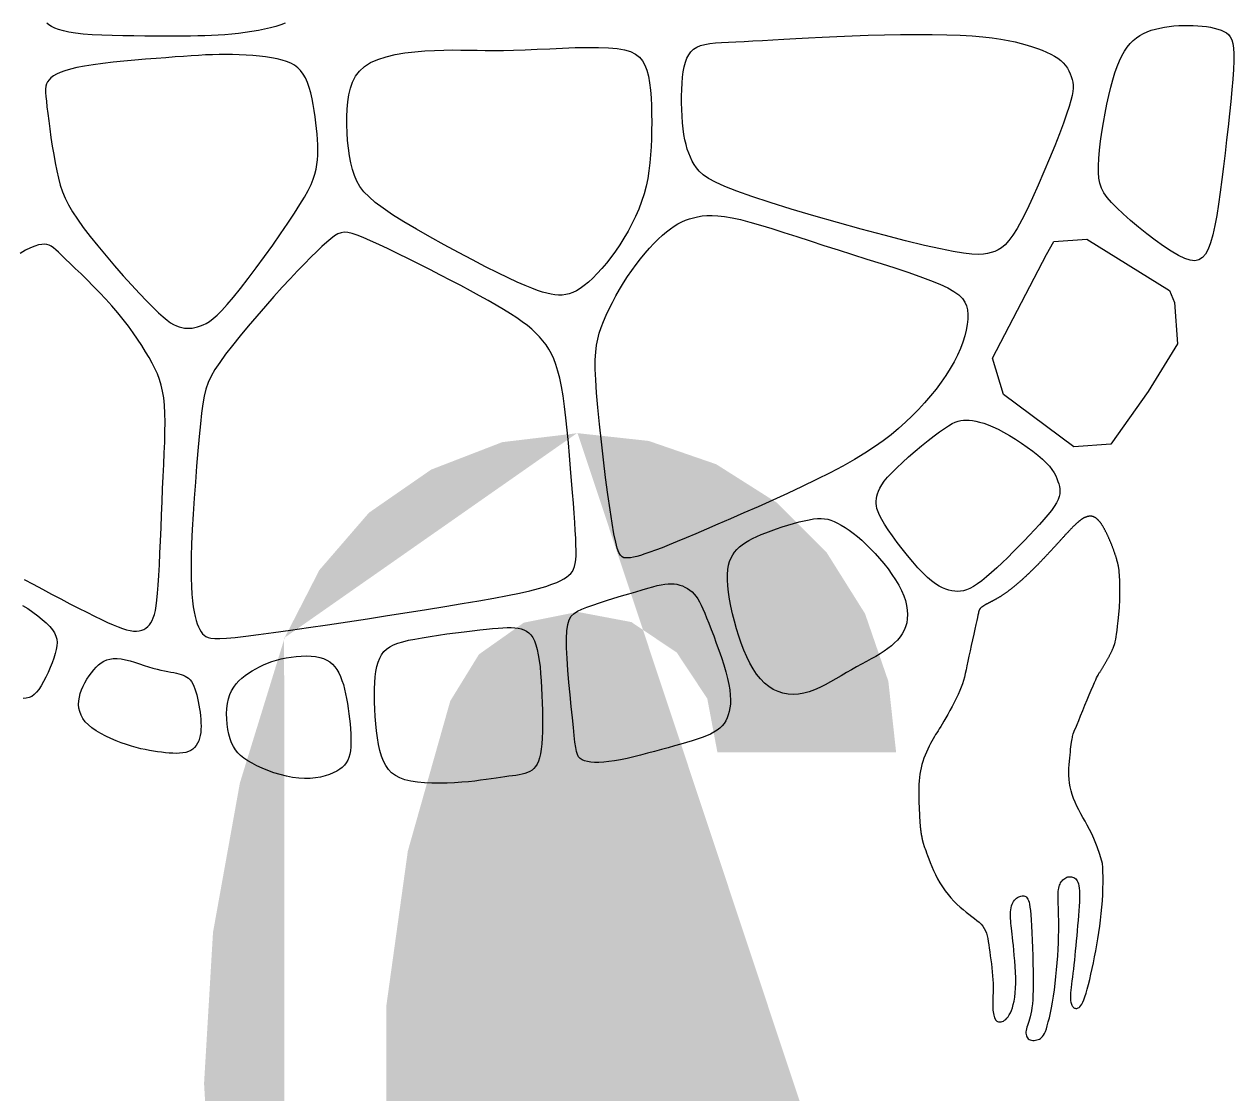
# Model space of a CAD drawing. Extents: x 141 to 1038, y -1303 to 264.
# Drawn here: x 216.9 to 269, y 115.8 to 161.9 of the extents above; entities that cross this region are included whole.
import ezdxf

# ---------------------------------------------------------------- set-up
doc = ezdxf.new("R2010")
doc.units = 0
doc.layers.add('GREEN', color=84, linetype='CONTINUOUS')
doc.layers.add('L25', color=1, linetype='CONTINUOUS')

msp = doc.modelspace()

# ---------------------------------------------------------------- hatches: boundary and pattern name
at = {"layer": 'GREEN'}
h = msp.add_hatch(color=256, dxfattribs=at)
h.paths.add_polyline_path([(254.467, 101.947), (254.441, 101.947)], flags=16)
edge = h.paths.add_edge_path()
edge.add_line((246.76, 103.055), (254.467, 103.055))
edge.add_line((254.467, 103.055), (254.467, 101.947))
edge.add_line((254.132, 98.879), (254.467, 101.947))
edge.add_line((254.132, 98.879), (253.127, 95.967))
edge.add_line((253.127, 95.967), (251.477, 93.363))
edge.add_line((251.477, 93.363), (249.312, 91.172))
edge.add_line((249.312, 91.172), (246.708, 89.523))
edge.add_line((246.708, 89.523), (243.796, 88.517))
edge.add_line((243.796, 88.517), (240.729, 88.182))
edge.add_line((240.729, 88.182), (237.481, 88.595))
edge.add_line((237.481, 88.595), (234.413, 89.755))
edge.add_line((234.413, 89.755), (231.733, 91.61))
edge.add_line((231.733, 91.61), (229.593, 94.085))
edge.add_line((229.593, 94.085), (228.098, 96.998))
edge.add_line((228.098, 96.998), (226.165, 103.261))
edge.add_line((226.165, 103.261), (225.005, 109.705))
edge.add_line((225.005, 109.705), (224.619, 116.252))
edge.add_line((224.619, 116.252), (225.005, 122.773))
edge.add_line((225.005, 122.773), (226.165, 129.217))
edge.add_line((226.165, 129.217), (228.098, 135.481))
edge.add_line((228.098, 135.481), (229.593, 138.393))
edge.add_line((229.593, 138.393), (231.733, 140.868))
edge.add_line((231.733, 140.868), (234.413, 142.724))
edge.add_line((234.413, 142.724), (237.481, 143.909))
edge.add_line((237.481, 143.909), (240.729, 144.296))
edge.add_line((240.729, 144.296), (243.796, 143.961))
edge.add_line((243.796, 143.961), (246.708, 142.956))
edge.add_line((246.708, 142.956), (249.312, 141.306))
edge.add_line((249.312, 141.306), (251.477, 139.141))
edge.add_line((251.477, 139.141), (253.127, 136.512))
edge.add_line((253.127, 136.512), (254.132, 133.599))
edge.add_line((254.132, 133.599), (254.467, 130.532))
edge.add_line((254.467, 130.532), (246.76, 130.532))
edge.add_line((246.76, 130.532), (246.322, 132.852))
edge.add_line((246.322, 132.852), (245.007, 134.836))
edge.add_line((245.007, 134.836), (243.048, 136.151))
edge.add_line((243.048, 136.151), (240.729, 136.589))
edge.add_line((240.729, 136.589), (238.409, 136.125))
edge.add_line((238.409, 136.125), (236.476, 134.759))
edge.add_line((236.476, 134.759), (235.238, 132.749))
edge.add_line((235.238, 132.749), (233.408, 126.279))
edge.add_line((233.408, 126.279), (232.48, 119.603))
edge.add_line((232.48, 119.603), (232.48, 112.875))
edge.add_line((232.48, 112.875), (233.408, 106.225))
edge.add_line((233.408, 106.225), (235.238, 99.756))
edge.add_line((235.238, 99.756), (236.476, 97.719))
edge.add_line((236.476, 97.719), (238.409, 96.379))
edge.add_line((238.409, 96.379), (240.729, 95.889))
edge.add_line((240.729, 95.889), (243.048, 96.353))
edge.add_line((243.048, 96.353), (245.007, 97.668))
edge.add_line((245.007, 97.668), (246.322, 99.627))
edge.add_line((246.322, 99.627), (246.76, 101.947))
edge.add_line((246.76, 101.947), (246.76, 103.055))
edge = h.paths.add_edge_path(flags=16)
edge.add_line((254.467, 103.055), (254.441, 103.055))
edge.add_line((240.729, 144.296), (240.703, 144.296))
edge.add_line((228.098, 135.481), (228.073, 135.481))
edge.add_line((228.098, 96.998), (228.073, 96.998))
edge.add_line((240.729, 88.182), (240.703, 88.182))

# ---------------------------------------------------------------- linework, layer by layer
at = {"layer": 'L25', "linetype": 'Continuous'}
for points in [[(228.117, 161.98), (227.926, 161.902), (227.715, 161.832), (227.482, 161.768), (227.23, 161.71), (226.963, 161.657), (226.684, 161.61), (226.397, 161.568), (226.105, 161.532), (225.812, 161.501), (225.52, 161.476), (225.233, 161.457), (224.946, 161.442), (224.655, 161.432), (224.353, 161.424), (224.036, 161.42), (223.698, 161.418), (223.335, 161.417), (222.94, 161.417), (222.513, 161.417), (222.059, 161.418), (221.592, 161.422), (221.12, 161.428), (220.656, 161.439), (220.209, 161.455), (219.79, 161.477), (219.411, 161.506), (219.08, 161.543), (218.794, 161.588), (218.552, 161.64), (218.347, 161.699), (218.178, 161.762), (218.039, 161.831), (217.928, 161.904), (217.839, 161.98)], [(216.856, 137.987), (217.246, 137.78), (217.645, 137.568), (218.046, 137.356), (218.445, 137.147), (218.835, 136.944), (219.21, 136.751), (219.564, 136.571), (219.892, 136.408), (220.19, 136.263), (220.457, 136.138), (220.698, 136.032), (220.913, 135.944), (221.107, 135.873), (221.28, 135.821), (221.437, 135.784), (221.578, 135.765), (221.707, 135.76), (221.824, 135.771), (221.93, 135.797), (222.026, 135.836), (222.113, 135.889), (222.191, 135.954), (222.261, 136.031), (222.324, 136.119), (222.381, 136.219), (222.431, 136.336), (222.477, 136.477), (222.518, 136.647), (222.554, 136.853), (222.587, 137.101), (222.617, 137.398), (222.645, 137.749), (222.67, 138.159), (222.694, 138.62), (222.717, 139.122), (222.739, 139.655), (222.762, 140.209), (222.784, 140.774), (222.807, 141.339), (222.831, 141.896), (222.856, 142.434), (222.881, 142.95), (222.903, 143.444), (222.921, 143.913), (222.933, 144.354), (222.936, 144.767), (222.929, 145.149), (222.911, 145.499), (222.878, 145.815), (222.831, 146.102), (222.77, 146.367), (222.694, 146.615), (222.604, 146.852), (222.5, 147.085), (222.38, 147.318), (222.246, 147.558), (222.097, 147.81), (221.933, 148.072), (221.755, 148.344), (221.562, 148.624), (221.355, 148.909), (221.133, 149.199), (220.897, 149.491), (220.647, 149.783), (220.385, 150.075), (220.114, 150.361), (219.841, 150.64), (219.572, 150.908), (219.312, 151.161), (219.067, 151.397), (218.844, 151.61), (218.648, 151.799), (218.482, 151.961), (218.344, 152.097), (218.226, 152.207), (218.123, 152.294), (218.028, 152.36), (217.936, 152.405), (217.841, 152.432), (217.736, 152.443), (217.616, 152.437), (217.477, 152.412), (217.318, 152.364), (217.134, 152.289), (216.924, 152.182), (216.683, 152.04)], [(264.091, 138.344), (264.089, 138.363), (264.086, 138.386), (264.083, 138.408), (264.079, 138.43), (264.076, 138.451), (264.073, 138.471), (264.069, 138.491), (264.065, 138.512), (264.061, 138.532), (264.057, 138.552), (264.053, 138.573), (264.048, 138.593), (264.043, 138.614), (264.039, 138.636), (264.034, 138.657), (264.028, 138.678), (264.023, 138.7), (264.017, 138.722), (264.011, 138.744), (264.005, 138.767), (263.999, 138.789), (263.993, 138.812), (263.986, 138.835), (263.98, 138.858), (263.973, 138.882), (263.966, 138.905), (263.959, 138.929), (263.951, 138.953), (263.944, 138.977), (263.936, 139.001), (263.928, 139.026), (263.92, 139.05), (263.912, 139.075), (263.904, 139.1), (263.895, 139.125), (263.887, 139.15), (263.878, 139.175), (263.869, 139.2), (263.86, 139.226), (263.851, 139.251), (263.842, 139.277), (263.832, 139.302), (263.823, 139.328), (263.813, 139.353), (263.803, 139.379), (263.794, 139.405), (263.784, 139.43), (263.774, 139.456), (263.764, 139.481), (263.753, 139.507), (263.743, 139.532), (263.733, 139.558), (263.722, 139.583), (263.712, 139.609), (263.701, 139.634), (263.691, 139.659), (263.68, 139.684), (263.669, 139.709), (263.659, 139.734), (263.648, 139.758), (263.637, 139.783), (263.626, 139.807), (263.615, 139.831), (263.604, 139.855), (263.593, 139.879), (263.582, 139.902), (263.571, 139.926), (263.56, 139.949), (263.549, 139.972), (263.538, 139.994), (263.526, 140.017), (263.515, 140.039), (263.504, 140.061), (263.493, 140.082), (263.482, 140.104), (263.471, 140.125), (263.46, 140.145), (263.449, 140.166), (263.438, 140.186), (263.427, 140.205), (263.416, 140.225), (263.405, 140.243), (263.394, 140.262), (263.383, 140.28), (263.372, 140.298), (263.361, 140.315), (263.351, 140.332), (263.34, 140.349), (263.329, 140.365), (263.319, 140.381), (263.308, 140.396), (263.298, 140.411), (263.288, 140.425), (263.277, 140.439), (263.267, 140.453), (263.257, 140.466), (263.247, 140.479), (263.237, 140.491), (263.227, 140.503), (263.217, 140.514), (263.207, 140.526), (263.197, 140.536), (263.187, 140.547), (263.177, 140.557), (263.168, 140.566), (263.158, 140.576), (263.149, 140.585), (263.139, 140.593), (263.129, 140.601), (263.12, 140.609), (263.111, 140.617), (263.101, 140.624), (263.092, 140.631), (263.083, 140.638), (263.074, 140.644), (263.064, 140.65), (263.055, 140.655), (263.046, 140.661), (263.037, 140.666), (263.028, 140.671), (263.019, 140.675), (263.01, 140.679), (263.001, 140.683), (262.992, 140.687), (262.984, 140.69), (262.975, 140.694), (262.966, 140.697), (262.957, 140.699), (262.949, 140.702), (262.94, 140.704), (262.931, 140.706), (262.923, 140.708), (262.914, 140.709), (262.905, 140.711), (262.897, 140.712), (262.888, 140.713), (262.88, 140.713), (262.871, 140.714), (262.863, 140.714), (262.855, 140.715), (262.846, 140.715), (262.838, 140.715), (262.829, 140.714), (262.821, 140.714), (262.813, 140.713), (262.804, 140.713), (262.796, 140.712), (262.788, 140.711), (262.779, 140.71), (262.771, 140.708), (262.763, 140.707), (262.755, 140.706), (262.746, 140.704), (262.738, 140.702), (262.73, 140.7), (262.722, 140.699), (262.713, 140.696), (262.705, 140.694), (262.697, 140.692), (262.688, 140.69), (262.68, 140.687), (262.672, 140.684), (262.663, 140.681), (262.655, 140.679), (262.646, 140.675), (262.638, 140.672), (262.629, 140.669), (262.62, 140.665), (262.612, 140.661), (262.603, 140.657), (262.594, 140.653), (262.585, 140.649), (262.576, 140.645), (262.567, 140.64), (262.558, 140.635), (262.549, 140.63), (262.54, 140.625), (262.53, 140.62), (262.521, 140.614), (262.511, 140.608), (262.502, 140.602), (262.492, 140.596), (262.482, 140.589), (262.472, 140.583), (262.462, 140.576), (262.451, 140.569), (262.441, 140.561), (262.43, 140.553), (262.42, 140.545), (262.409, 140.537), (262.398, 140.529), (262.387, 140.52), (262.375, 140.511), (262.364, 140.502), (262.352, 140.492), (262.34, 140.483), (262.328, 140.472), (262.316, 140.462), (262.304, 140.451), (262.291, 140.44), (262.278, 140.429), (262.265, 140.417), (262.252, 140.406), (262.239, 140.393), (262.225, 140.381), (262.211, 140.368), (262.197, 140.355), (262.183, 140.341), (262.169, 140.327), (262.154, 140.313), (262.139, 140.298), (262.124, 140.283), (262.109, 140.268), (262.093, 140.253), (262.077, 140.237), (262.061, 140.22), (262.045, 140.204), (262.028, 140.187), (262.011, 140.169), (261.994, 140.151), (261.976, 140.133), (261.959, 140.115), (261.941, 140.096), (261.923, 140.077), (261.904, 140.057), (261.886, 140.038), (261.867, 140.017), (261.848, 139.997), (261.829, 139.976), (261.809, 139.955), (261.79, 139.934), (261.77, 139.913), (261.75, 139.891), (261.729, 139.869), (261.709, 139.846), (261.688, 139.824), (261.667, 139.801), (261.646, 139.778), (261.625, 139.755), (261.603, 139.731), (261.582, 139.708), (261.56, 139.684), (261.538, 139.66), (261.516, 139.636), (261.494, 139.611), (261.471, 139.587), (261.449, 139.562), (261.426, 139.537), (261.403, 139.512), (261.38, 139.487), (261.357, 139.461), (261.334, 139.436), (261.31, 139.41), (261.287, 139.385), (261.263, 139.359), (261.24, 139.333), (261.216, 139.307), (261.192, 139.281), (261.168, 139.255), (261.144, 139.228), (261.12, 139.202), (261.095, 139.176), (261.071, 139.15), (261.046, 139.123), (261.022, 139.097), (260.997, 139.07), (260.972, 139.044), (260.948, 139.017), (260.923, 138.991), (260.898, 138.964), (260.873, 138.938), (260.848, 138.912), (260.823, 138.885), (260.798, 138.859), (260.773, 138.832), (260.748, 138.806), (260.723, 138.78), (260.698, 138.754), (260.672, 138.728), (260.647, 138.702), (260.622, 138.676), (260.597, 138.65), (260.572, 138.624), (260.546, 138.599), (260.521, 138.573), (260.496, 138.548), (260.471, 138.523), (260.445, 138.497), (260.42, 138.472), (260.395, 138.447), (260.37, 138.423), (260.345, 138.398), (260.319, 138.373), (260.294, 138.349), (260.269, 138.325), (260.244, 138.3), (260.219, 138.276), (260.194, 138.252), (260.169, 138.229), (260.144, 138.205), (260.119, 138.182), (260.094, 138.158), (260.069, 138.135), (260.045, 138.112), (260.02, 138.089), (259.995, 138.067), (259.97, 138.044), (259.946, 138.022), (259.921, 138), (259.897, 137.978), (259.872, 137.956), (259.848, 137.934), (259.824, 137.913), (259.799, 137.891), (259.775, 137.87), (259.751, 137.849), (259.727, 137.829), (259.703, 137.808), (259.679, 137.788), (259.656, 137.768), (259.632, 137.748), (259.608, 137.728), (259.585, 137.709), (259.561, 137.689), (259.538, 137.67), (259.515, 137.652), (259.492, 137.633), (259.469, 137.614), (259.446, 137.596), (259.423, 137.578), (259.4, 137.561), (259.378, 137.543), (259.355, 137.526), (259.333, 137.509), (259.311, 137.492), (259.288, 137.476), (259.266, 137.459), (259.245, 137.443), (259.223, 137.428), (259.201, 137.412), (259.18, 137.397), (259.158, 137.382), (259.137, 137.367), (259.116, 137.353), (259.095, 137.338), (259.074, 137.324), (259.053, 137.311), (259.033, 137.297), (259.013, 137.284), (258.992, 137.271), (258.972, 137.258), (258.952, 137.246), (258.933, 137.234), (258.913, 137.221), (258.894, 137.21), (258.874, 137.198), (258.855, 137.187), (258.836, 137.176), (258.817, 137.165), (258.799, 137.154), (258.78, 137.143), (258.762, 137.133), (258.744, 137.123), (258.726, 137.113), (258.708, 137.103), (258.691, 137.094), (258.673, 137.084), (258.656, 137.075), (258.639, 137.066), (258.622, 137.057), (258.606, 137.048), (258.589, 137.039), (258.573, 137.031), (258.557, 137.022), (258.541, 137.014), (258.526, 137.006), (258.51, 136.998), (258.495, 136.99), (258.48, 136.982), (258.465, 136.974), (258.451, 136.967), (258.436, 136.959), (258.422, 136.952), (258.408, 136.944), (258.394, 136.937), (258.381, 136.93), (258.367, 136.923), (258.354, 136.916), (258.341, 136.909), (258.329, 136.902), (258.316, 136.895), (258.304, 136.888), (258.292, 136.881), (258.281, 136.874), (258.269, 136.868), (258.258, 136.861), (258.247, 136.854), (258.236, 136.847), (258.226, 136.841), (258.215, 136.834), (258.205, 136.827), (258.196, 136.821), (258.186, 136.814), (258.177, 136.807), (258.168, 136.8), (258.159, 136.794), (258.151, 136.787), (258.142, 136.78), (258.134, 136.773), (258.127, 136.766), (258.119, 136.759), (258.112, 136.753), (258.105, 136.746), (258.099, 136.739), (258.092, 136.732), (258.086, 136.725), (258.081, 136.717), (258.075, 136.71), (258.07, 136.703), (258.065, 136.696), (258.061, 136.689), (258.057, 136.682), (258.053, 136.675), (258.049, 136.668), (258.046, 136.661), (258.043, 136.653), (258.039, 136.64), (258.034, 136.619), (258.026, 136.583), (258.013, 136.53), (257.996, 136.454), (257.973, 136.35), (257.943, 136.214), (257.905, 136.044), (257.861, 135.844), (257.812, 135.623), (257.76, 135.389), (257.707, 135.147), (257.655, 134.907), (257.605, 134.675), (257.56, 134.46), (257.52, 134.266), (257.483, 134.091), (257.448, 133.931), (257.412, 133.781), (257.373, 133.637), (257.329, 133.494), (257.277, 133.349), (257.216, 133.196), (257.144, 133.032), (257.062, 132.86), (256.974, 132.684), (256.882, 132.508), (256.789, 132.335), (256.697, 132.169), (256.609, 132.015), (256.527, 131.875), (256.454, 131.753), (256.389, 131.646), (256.329, 131.551), (256.274, 131.464), (256.222, 131.381), (256.171, 131.299), (256.119, 131.214), (256.066, 131.122), (256.009, 131.022), (255.95, 130.913), (255.891, 130.796), (255.831, 130.673), (255.773, 130.545), (255.717, 130.413), (255.665, 130.279), (255.619, 130.143), (255.578, 130.007), (255.544, 129.87), (255.516, 129.732), (255.492, 129.591), (255.474, 129.447), (255.46, 129.299), (255.45, 129.147), (255.445, 128.989), (255.442, 128.827), (255.443, 128.661), (255.445, 128.496), (255.45, 128.335), (255.456, 128.181), (255.462, 128.037), (255.469, 127.907), (255.475, 127.793), (255.481, 127.699), (255.485, 127.622), (255.489, 127.56), (255.492, 127.511), (255.495, 127.472), (255.497, 127.44), (255.499, 127.414), (255.502, 127.39), (255.504, 127.366), (255.506, 127.343), (255.509, 127.319), (255.511, 127.296), (255.514, 127.273), (255.516, 127.25), (255.519, 127.227), (255.522, 127.204), (255.525, 127.182), (255.528, 127.159), (255.531, 127.136), (255.534, 127.114), (255.537, 127.092), (255.54, 127.07), (255.544, 127.048), (255.547, 127.026), (255.55, 127.005), (255.554, 126.983), (255.558, 126.962), (255.561, 126.941), (255.565, 126.921), (255.569, 126.9), (255.573, 126.88), (255.577, 126.859), (255.581, 126.839), (255.585, 126.82), (255.589, 126.8), (255.593, 126.781), (255.597, 126.762), (255.601, 126.743), (255.606, 126.724), (255.61, 126.706), (255.615, 126.688), (255.619, 126.67), (255.624, 126.653), (255.628, 126.636), (255.633, 126.619), (255.638, 126.602), (255.642, 126.586), (255.647, 126.57), (255.652, 126.554), (255.658, 126.535), (255.666, 126.51), (255.678, 126.477), (255.694, 126.433), (255.715, 126.373), (255.743, 126.297), (255.778, 126.199), (255.821, 126.079), (255.873, 125.94), (255.933, 125.785), (256.002, 125.617), (256.079, 125.441), (256.164, 125.261), (256.258, 125.08), (256.359, 124.902), (256.469, 124.73), (256.585, 124.566), (256.707, 124.409), (256.832, 124.26), (256.961, 124.119), (257.092, 123.987), (257.223, 123.864), (257.354, 123.75), (257.482, 123.646), (257.607, 123.549), (257.728, 123.459), (257.842, 123.373), (257.948, 123.289), (258.045, 123.205), (258.132, 123.12), (258.206, 123.032), (258.268, 122.939), (258.318, 122.841), (258.359, 122.736), (258.392, 122.623), (258.419, 122.503), (258.442, 122.375), (258.463, 122.237), (258.484, 122.089), (258.506, 121.931), (258.53, 121.765), (258.553, 121.593), (258.576, 121.417), (258.597, 121.241), (258.615, 121.066), (258.63, 120.895), (258.641, 120.731), (258.648, 120.575), (258.65, 120.428), (258.649, 120.289), (258.647, 120.157), (258.643, 120.033), (258.639, 119.916), (258.635, 119.805), (258.634, 119.701), (258.635, 119.602), (258.639, 119.51), (258.645, 119.423), (258.654, 119.343), (258.665, 119.269), (258.679, 119.202), (258.695, 119.142), (258.714, 119.088), (258.736, 119.042), (258.759, 119.003), (258.785, 118.971), (258.814, 118.945), (258.846, 118.926), (258.88, 118.914), (258.917, 118.908), (258.958, 118.908), (259.001, 118.914), (259.046, 118.927), (259.094, 118.949), (259.143, 118.979), (259.193, 119.019), (259.244, 119.07), (259.294, 119.134), (259.344, 119.21), (259.393, 119.3), (259.439, 119.404), (259.482, 119.523), (259.522, 119.658), (259.556, 119.809), (259.585, 119.976), (259.606, 120.161), (259.62, 120.363), (259.626, 120.583), (259.623, 120.815), (259.615, 121.056), (259.602, 121.3), (259.585, 121.542), (259.565, 121.776), (259.544, 121.998), (259.524, 122.202), (259.504, 122.385), (259.486, 122.549), (259.47, 122.695), (259.454, 122.827), (259.441, 122.947), (259.429, 123.059), (259.419, 123.164), (259.411, 123.266), (259.405, 123.366), (259.402, 123.465), (259.401, 123.562), (259.404, 123.655), (259.412, 123.745), (259.424, 123.83), (259.442, 123.909), (259.465, 123.982), (259.495, 124.048), (259.53, 124.107), (259.57, 124.16), (259.614, 124.205), (259.66, 124.244), (259.708, 124.277), (259.756, 124.304), (259.804, 124.324), (259.851, 124.339), (259.897, 124.347), (259.94, 124.349), (259.982, 124.344), (260.021, 124.332), (260.058, 124.312), (260.093, 124.286), (260.124, 124.251), (260.152, 124.207), (260.177, 124.151), (260.2, 124.078), (260.221, 123.984), (260.24, 123.864), (260.258, 123.715), (260.275, 123.532), (260.291, 123.311), (260.307, 123.05), (260.322, 122.756), (260.336, 122.437), (260.349, 122.103), (260.36, 121.763), (260.368, 121.427), (260.375, 121.102), (260.378, 120.799), (260.378, 120.524), (260.374, 120.278), (260.368, 120.057), (260.357, 119.859), (260.344, 119.683), (260.327, 119.524), (260.306, 119.382), (260.281, 119.253), (260.254, 119.136), (260.224, 119.029), (260.193, 118.931), (260.162, 118.842), (260.133, 118.759), (260.108, 118.683), (260.087, 118.611), (260.072, 118.543), (260.064, 118.479), (260.064, 118.418), (260.071, 118.361), (260.084, 118.308), (260.105, 118.261), (260.132, 118.219), (260.166, 118.184), (260.207, 118.156), (260.253, 118.135), (260.305, 118.121), (260.361, 118.114), (260.419, 118.113), (260.478, 118.119), (260.536, 118.131), (260.593, 118.148), (260.647, 118.17), (260.696, 118.198), (260.743, 118.233), (260.786, 118.278), (260.827, 118.336), (260.867, 118.41), (260.907, 118.501), (260.947, 118.613), (260.988, 118.748), (261.031, 118.907), (261.075, 119.091), (261.12, 119.296), (261.165, 119.521), (261.209, 119.763), (261.251, 120.02), (261.291, 120.291), (261.328, 120.572), (261.361, 120.863), (261.39, 121.159), (261.415, 121.457), (261.436, 121.754), (261.454, 122.045), (261.467, 122.327), (261.476, 122.597), (261.482, 122.851), (261.483, 123.085), (261.481, 123.301), (261.477, 123.499), (261.472, 123.68), (261.466, 123.845), (261.46, 123.994), (261.455, 124.128), (261.452, 124.249), (261.452, 124.356), (261.454, 124.453), (261.46, 124.538), (261.468, 124.615), (261.48, 124.683), (261.495, 124.746), (261.514, 124.802), (261.536, 124.855), (261.562, 124.905), (261.592, 124.952), (261.624, 124.995), (261.66, 125.034), (261.699, 125.069), (261.741, 125.1), (261.785, 125.125), (261.831, 125.146), (261.88, 125.16), (261.93, 125.169), (261.98, 125.171), (262.031, 125.168), (262.08, 125.157), (262.127, 125.139), (262.171, 125.115), (262.212, 125.082), (262.249, 125.042), (262.281, 124.993), (262.309, 124.933), (262.332, 124.86), (262.35, 124.774), (262.364, 124.673), (262.372, 124.555), (262.376, 124.418), (262.375, 124.263), (262.369, 124.091), (262.36, 123.904), (262.347, 123.705), (262.332, 123.496), (262.315, 123.281), (262.296, 123.062), (262.276, 122.841), (262.256, 122.62), (262.236, 122.402), (262.216, 122.186), (262.196, 121.975), (262.175, 121.768), (262.154, 121.567), (262.133, 121.373), (262.112, 121.187), (262.091, 121.01), (262.07, 120.842), (262.051, 120.684), (262.032, 120.537), (262.016, 120.4), (262.003, 120.274), (261.992, 120.16), (261.986, 120.058), (261.983, 119.968), (261.985, 119.89), (261.99, 119.822), (261.999, 119.763), (262.011, 119.713), (262.026, 119.669), (262.043, 119.631), (262.063, 119.598), (262.085, 119.569), (262.109, 119.544), (262.135, 119.523), (262.162, 119.507), (262.192, 119.496), (262.222, 119.49), (262.255, 119.49), (262.288, 119.497), (262.323, 119.51), (262.359, 119.532), (262.397, 119.566), (262.437, 119.613), (262.478, 119.677), (262.52, 119.76), (262.565, 119.865), (262.612, 119.993), (262.661, 120.146), (262.711, 120.323), (262.763, 120.521), (262.815, 120.736), (262.868, 120.966), (262.921, 121.207), (262.973, 121.457), (263.025, 121.713), (263.075, 121.972), (263.123, 122.233), (263.168, 122.498), (263.211, 122.764), (263.25, 123.033), (263.285, 123.304), (263.316, 123.578), (263.341, 123.853), (263.361, 124.129), (263.376, 124.402), (263.385, 124.668), (263.39, 124.923), (263.39, 125.161), (263.387, 125.379), (263.379, 125.571), (263.368, 125.734), (263.251, 126.126), (263.137, 126.461), (263.026, 126.746), (262.918, 126.99), (262.813, 127.202), (262.712, 127.389), (262.614, 127.561), (262.519, 127.725), (262.429, 127.888), (262.343, 128.052), (262.263, 128.217), (262.189, 128.382), (262.122, 128.548), (262.064, 128.713), (262.016, 128.879), (261.977, 129.044), (261.949, 129.209), (261.931, 129.373), (261.921, 129.535), (261.919, 129.694), (261.922, 129.85), (261.93, 130.001), (261.941, 130.147), (261.953, 130.287), (261.967, 130.421), (261.981, 130.547), (261.994, 130.666), (262.008, 130.775), (262.021, 130.876), (262.034, 130.966), (262.046, 131.045), (262.057, 131.113), (262.067, 131.17), (262.077, 131.221), (262.09, 131.271), (262.108, 131.328), (262.133, 131.397), (262.167, 131.484), (262.212, 131.595), (262.269, 131.736), (262.341, 131.91), (262.423, 132.112), (262.514, 132.333), (262.609, 132.563), (262.704, 132.793), (262.797, 133.015), (262.883, 133.22), (262.96, 133.399), (263.023, 133.545), (263.075, 133.66), (263.116, 133.749), (263.15, 133.816), (263.176, 133.866), (263.197, 133.903), (263.215, 133.932), (263.231, 133.956), (263.246, 133.979), (263.262, 134.003), (263.278, 134.027), (263.293, 134.051), (263.309, 134.075), (263.324, 134.099), (263.34, 134.123), (263.355, 134.148), (263.371, 134.172), (263.386, 134.197), (263.401, 134.222), (263.416, 134.247), (263.431, 134.271), (263.446, 134.296), (263.461, 134.321), (263.475, 134.346), (263.49, 134.371), (263.504, 134.396), (263.518, 134.421), (263.532, 134.446), (263.546, 134.47), (263.56, 134.495), (263.574, 134.52), (263.587, 134.544), (263.601, 134.569), (263.614, 134.593), (263.627, 134.617), (263.64, 134.641), (263.652, 134.665), (263.664, 134.689), (263.677, 134.713), (263.688, 134.736), (263.7, 134.76), (263.712, 134.783), (263.723, 134.806), (263.734, 134.828), (263.745, 134.851), (263.755, 134.873), (263.765, 134.895), (263.775, 134.917), (263.785, 134.938), (263.795, 134.959), (263.804, 134.98), (263.813, 135.001), (263.822, 135.021), (263.83, 135.041), (263.838, 135.061), (263.846, 135.081), (263.854, 135.1), (263.861, 135.119), (263.868, 135.138), (263.875, 135.157), (263.882, 135.175), (263.888, 135.193), (263.895, 135.211), (263.901, 135.229), (263.906, 135.247), (263.913, 135.27), (263.92, 135.302), (263.929, 135.35), (263.94, 135.416), (263.955, 135.507), (263.973, 135.627), (263.995, 135.782), (264.022, 135.975), (264.05, 136.206), (264.078, 136.476), (264.101, 136.783), (264.117, 137.127), (264.122, 137.507), (264.114, 137.923), (264.091, 138.344)], [(216.794, 136.871), (217.017, 136.729), (217.236, 136.578), (217.446, 136.423), (217.64, 136.266), (217.815, 136.111), (217.964, 135.962), (218.082, 135.82), (218.171, 135.683), (218.233, 135.549), (218.27, 135.413), (218.283, 135.273), (218.275, 135.125), (218.247, 134.965), (218.202, 134.791), (218.142, 134.601), (218.069, 134.398), (217.985, 134.189), (217.893, 133.98), (217.795, 133.775), (217.693, 133.581), (217.59, 133.404), (217.488, 133.25), (217.389, 133.122), (217.289, 133.021), (217.185, 132.946), (217.073, 132.895), (216.95, 132.866), (216.812, 132.859)]]:
    msp.add_lwpolyline(points, dxfattribs=at)
for points in [[(268.028, 152.51), (267.925, 152.233), (267.809, 152.018), (267.678, 151.864), (267.527, 151.769), (267.352, 151.732), (267.149, 151.752), (266.914, 151.828), (266.643, 151.957), (266.334, 152.138), (265.995, 152.361), (265.639, 152.616), (265.277, 152.892), (264.919, 153.181), (264.577, 153.47), (264.262, 153.751), (263.986, 154.012), (263.757, 154.247), (263.573, 154.461), (263.431, 154.664), (263.326, 154.864), (263.253, 155.071), (263.21, 155.294), (263.191, 155.542), (263.192, 155.824), (263.21, 156.145), (263.243, 156.501), (263.288, 156.883), (263.344, 157.281), (263.409, 157.686), (263.482, 158.091), (263.56, 158.485), (263.643, 158.861), (263.727, 159.21), (263.815, 159.533), (263.906, 159.829), (264.001, 160.1), (264.1, 160.346), (264.205, 160.568), (264.316, 160.767), (264.434, 160.943), (264.559, 161.098), (264.691, 161.233), (264.831, 161.349), (264.979, 161.449), (265.135, 161.535), (265.299, 161.607), (265.472, 161.669), (265.653, 161.721), (265.843, 161.765), (266.041, 161.801), (266.243, 161.83), (266.45, 161.853), (266.658, 161.868), (266.867, 161.877), (267.074, 161.879), (267.277, 161.875), (267.476, 161.866), (267.668, 161.85), (267.852, 161.828), (268.027, 161.799), (268.191, 161.765), (268.343, 161.723), (268.482, 161.675), (268.606, 161.621), (268.713, 161.558), (268.805, 161.482), (268.881, 161.385), (268.942, 161.26), (268.987, 161.101), (269.017, 160.9), (269.031, 160.651), (269.031, 160.346), (269.016, 159.981), (268.989, 159.562), (268.95, 159.096), (268.902, 158.593), (268.846, 158.06), (268.785, 157.505), (268.72, 156.937), (268.653, 156.363), (268.586, 155.792), (268.517, 155.231), (268.446, 154.688), (268.372, 154.171), (268.294, 153.687), (268.212, 153.244), (268.123, 152.849)], [(257.226, 161.458), (257.744, 161.429), (258.204, 161.39), (258.614, 161.342), (258.979, 161.288), (259.305, 161.229), (259.599, 161.164), (259.867, 161.097), (260.115, 161.027), (260.347, 160.955), (260.566, 160.882), (260.77, 160.806), (260.959, 160.727), (261.134, 160.645), (261.293, 160.557), (261.436, 160.464), (261.564, 160.365), (261.675, 160.26), (261.771, 160.149), (261.853, 160.033), (261.922, 159.914), (261.978, 159.792), (262.023, 159.669), (262.057, 159.546), (262.082, 159.424), (262.098, 159.303), (262.102, 159.173), (262.09, 159.026), (262.059, 158.85), (262.007, 158.637), (261.929, 158.376), (261.822, 158.056), (261.682, 157.669), (261.508, 157.209), (261.306, 156.691), (261.082, 156.135), (260.844, 155.561), (260.599, 154.989), (260.354, 154.44), (260.116, 153.933), (259.892, 153.489), (259.688, 153.122), (259.502, 152.828), (259.331, 152.598), (259.171, 152.422), (259.019, 152.292), (258.87, 152.198), (258.723, 152.13), (258.573, 152.079), (258.414, 152.039), (258.232, 152.011), (258.01, 152.001), (257.73, 152.014), (257.376, 152.055), (256.929, 152.128), (256.374, 152.239), (255.693, 152.392), (254.878, 152.591), (253.956, 152.827), (252.965, 153.092), (251.94, 153.374), (250.919, 153.666), (249.939, 153.956), (249.035, 154.235), (248.244, 154.494), (247.595, 154.725), (247.077, 154.931), (246.675, 155.115), (246.369, 155.283), (246.142, 155.438), (245.977, 155.586), (245.854, 155.732), (245.758, 155.878), (245.672, 156.031), (245.594, 156.191), (245.524, 156.362), (245.461, 156.543), (245.406, 156.738), (245.358, 156.947), (245.317, 157.173), (245.283, 157.417), (245.255, 157.681), (245.235, 157.958), (245.221, 158.246), (245.215, 158.538), (245.215, 158.829), (245.223, 159.114), (245.238, 159.388), (245.26, 159.645), (245.289, 159.881), (245.328, 160.096), (245.378, 160.29), (245.442, 160.462), (245.522, 160.613), (245.619, 160.743), (245.735, 160.852), (245.874, 160.941), (246.036, 161.01), (246.223, 161.061), (246.435, 161.099), (246.674, 161.125), (246.94, 161.144), (247.233, 161.158), (247.556, 161.172), (247.907, 161.187), (248.289, 161.206), (248.703, 161.23), (249.149, 161.257), (249.629, 161.286), (250.143, 161.316), (250.693, 161.347), (251.28, 161.377), (251.906, 161.405), (252.568, 161.431), (253.257, 161.454), (253.959, 161.471), (254.662, 161.484), (255.353, 161.49), (256.02, 161.488), (256.648, 161.478)], [(242.069, 160.915), (242.44, 160.881), (242.753, 160.826), (243.012, 160.747), (243.223, 160.644), (243.394, 160.514), (243.53, 160.355), (243.636, 160.165), (243.72, 159.943), (243.786, 159.687), (243.837, 159.401), (243.874, 159.09), (243.9, 158.76), (243.916, 158.415), (243.923, 158.06), (243.924, 157.701), (243.92, 157.342), (243.912, 156.988), (243.899, 156.638), (243.879, 156.292), (243.849, 155.951), (243.808, 155.612), (243.753, 155.277), (243.683, 154.943), (243.595, 154.612), (243.488, 154.282), (243.364, 153.955), (243.224, 153.632), (243.07, 153.316), (242.905, 153.006), (242.729, 152.706), (242.546, 152.416), (242.358, 152.139), (242.165, 151.875), (241.97, 151.626), (241.774, 151.393), (241.58, 151.179), (241.388, 150.985), (241.201, 150.812), (241.019, 150.662), (240.845, 150.536), (240.68, 150.435), (240.521, 150.358), (240.367, 150.303), (240.215, 150.268), (240.063, 150.251), (239.909, 150.251), (239.751, 150.264), (239.585, 150.29), (239.409, 150.328), (239.217, 150.379), (239, 150.449), (238.751, 150.542), (238.463, 150.66), (238.127, 150.809), (237.736, 150.992), (237.283, 151.213), (236.764, 151.473), (236.194, 151.767), (235.591, 152.085), (234.974, 152.417), (234.363, 152.756), (233.776, 153.091), (233.231, 153.415), (232.748, 153.717), (232.34, 153.992), (232.005, 154.245), (231.733, 154.481), (231.515, 154.708), (231.344, 154.932), (231.21, 155.162), (231.105, 155.404), (231.021, 155.665), (230.95, 155.95), (230.892, 156.256), (230.845, 156.579), (230.81, 156.912), (230.787, 157.253), (230.777, 157.595), (230.778, 157.933), (230.791, 158.264), (230.818, 158.582), (230.862, 158.884), (230.929, 159.17), (231.025, 159.437), (231.154, 159.683), (231.322, 159.905), (231.534, 160.103), (231.797, 160.273), (232.112, 160.415), (232.471, 160.53), (232.865, 160.622), (233.281, 160.692), (233.711, 160.744), (234.142, 160.78), (234.564, 160.803), (234.967, 160.815), (235.344, 160.819), (235.7, 160.817), (236.046, 160.812), (236.392, 160.805), (236.748, 160.8), (237.123, 160.797), (237.528, 160.799), (237.972, 160.808), (238.462, 160.826), (238.987, 160.85), (239.532, 160.875), (240.084, 160.9), (240.628, 160.92), (241.15, 160.932), (241.635, 160.931)], [(219.464, 160.126), (219.137, 160.064), (218.856, 159.997), (218.617, 159.926), (218.418, 159.853), (218.254, 159.776), (218.121, 159.697), (218.016, 159.616), (217.933, 159.533), (217.871, 159.448), (217.827, 159.356), (217.799, 159.252), (217.786, 159.131), (217.786, 158.988), (217.796, 158.816), (217.817, 158.611), (217.845, 158.367), (217.879, 158.081), (217.92, 157.76), (217.966, 157.413), (218.017, 157.05), (218.073, 156.678), (218.133, 156.307), (218.197, 155.946), (218.266, 155.605), (218.338, 155.288), (218.42, 154.992), (218.516, 154.707), (218.632, 154.425), (218.773, 154.139), (218.945, 153.839), (219.154, 153.517), (219.405, 153.166), (219.701, 152.78), (220.033, 152.367), (220.39, 151.939), (220.76, 151.509), (221.132, 151.087), (221.495, 150.685), (221.838, 150.315), (222.148, 149.988), (222.419, 149.714), (222.651, 149.489), (222.85, 149.309), (223.022, 149.167), (223.172, 149.059), (223.305, 148.978), (223.427, 148.919), (223.543, 148.877), (223.657, 148.846), (223.77, 148.827), (223.883, 148.818), (223.997, 148.819), (224.111, 148.83), (224.227, 148.85), (224.343, 148.879), (224.462, 148.918), (224.583, 148.966), (224.711, 149.03), (224.85, 149.117), (225.006, 149.235), (225.183, 149.39), (225.384, 149.591), (225.616, 149.844), (225.883, 150.157), (226.187, 150.533), (226.519, 150.961), (226.87, 151.427), (227.228, 151.914), (227.582, 152.408), (227.923, 152.893), (228.239, 153.355), (228.519, 153.778), (228.756, 154.152), (228.952, 154.479), (229.109, 154.766), (229.234, 155.022), (229.33, 155.254), (229.401, 155.468), (229.453, 155.673), (229.488, 155.874), (229.512, 156.08), (229.525, 156.29), (229.528, 156.506), (229.523, 156.728), (229.51, 156.956), (229.491, 157.191), (229.467, 157.434), (229.438, 157.684), (229.406, 157.941), (229.368, 158.202), (229.326, 158.463), (229.277, 158.719), (229.22, 158.966), (229.154, 159.2), (229.079, 159.417), (228.992, 159.611), (228.894, 159.781), (228.783, 159.927), (228.657, 160.052), (228.515, 160.158), (228.357, 160.247), (228.18, 160.322), (227.985, 160.385), (227.769, 160.439), (227.531, 160.485), (227.276, 160.523), (227.006, 160.556), (226.724, 160.581), (226.434, 160.601), (226.14, 160.614), (225.846, 160.622), (225.553, 160.625), (225.265, 160.622), (224.978, 160.615), (224.686, 160.603), (224.385, 160.587), (224.068, 160.567), (223.732, 160.543), (223.369, 160.516), (222.976, 160.486), (222.55, 160.453), (222.098, 160.417), (221.632, 160.378), (221.162, 160.335), (220.7, 160.289), (220.255, 160.239), (219.84, 160.185)], [(256.357, 150.719), (256.691, 150.562), (256.959, 150.409), (257.167, 150.259), (257.323, 150.106), (257.433, 149.949), (257.504, 149.784), (257.544, 149.607), (257.558, 149.415), (257.554, 149.206), (257.53, 148.98), (257.487, 148.74), (257.425, 148.487), (257.343, 148.222), (257.24, 147.948), (257.117, 147.666), (256.972, 147.378), (256.805, 147.085), (256.618, 146.789), (256.412, 146.492), (256.189, 146.195), (255.951, 145.9), (255.698, 145.608), (255.434, 145.32), (255.159, 145.038), (254.874, 144.764), (254.574, 144.495), (254.255, 144.229), (253.91, 143.965), (253.535, 143.7), (253.124, 143.431), (252.672, 143.158), (252.172, 142.876), (251.624, 142.587), (251.035, 142.291), (250.417, 141.993), (249.783, 141.697), (249.145, 141.405), (248.514, 141.123), (247.902, 140.854), (247.321, 140.6), (246.781, 140.366), (246.283, 140.152), (245.825, 139.957), (245.406, 139.78), (245.025, 139.622), (244.68, 139.481), (244.37, 139.358), (244.093, 139.252), (243.849, 139.162), (243.634, 139.087), (243.446, 139.027), (243.281, 138.981), (243.138, 138.948), (243.014, 138.926), (242.906, 138.916), (242.811, 138.915), (242.726, 138.926), (242.649, 138.96), (242.578, 139.031), (242.51, 139.152), (242.442, 139.338), (242.373, 139.601), (242.299, 139.955), (242.219, 140.416), (242.131, 140.988), (242.037, 141.652), (241.94, 142.381), (241.845, 143.148), (241.755, 143.924), (241.673, 144.683), (241.603, 145.398), (241.548, 146.042), (241.511, 146.593), (241.493, 147.059), (241.493, 147.455), (241.51, 147.793), (241.544, 148.087), (241.596, 148.353), (241.664, 148.603), (241.748, 148.851), (241.848, 149.11), (241.962, 149.377), (242.09, 149.653), (242.23, 149.933), (242.381, 150.215), (242.542, 150.497), (242.711, 150.776), (242.888, 151.05), (243.07, 151.316), (243.258, 151.572), (243.448, 151.818), (243.64, 152.051), (243.831, 152.271), (244.02, 152.475), (244.206, 152.662), (244.386, 152.83), (244.561, 152.979), (244.73, 153.109), (244.895, 153.222), (245.059, 153.32), (245.222, 153.404), (245.387, 153.475), (245.554, 153.536), (245.726, 153.587), (245.905, 153.63), (246.095, 153.662), (246.301, 153.681), (246.529, 153.686), (246.783, 153.673), (247.069, 153.64), (247.391, 153.585), (247.755, 153.505), (248.164, 153.4), (248.615, 153.27), (249.104, 153.121), (249.627, 152.955), (250.178, 152.775), (250.754, 152.587), (251.349, 152.392), (251.961, 152.194), (252.582, 151.997), (253.204, 151.802), (253.816, 151.609), (254.407, 151.42), (254.968, 151.236), (255.486, 151.057), (255.953, 150.884)], [(238.227, 137.403), (238.673, 137.504), (239.048, 137.6), (239.361, 137.691), (239.619, 137.778), (239.83, 137.861), (240.001, 137.941), (240.141, 138.019), (240.256, 138.094), (240.354, 138.169), (240.436, 138.248), (240.504, 138.333), (240.558, 138.43), (240.599, 138.542), (240.63, 138.675), (240.65, 138.832), (240.661, 139.017), (240.664, 139.235), (240.659, 139.486), (240.648, 139.772), (240.63, 140.093), (240.607, 140.449), (240.579, 140.842), (240.547, 141.272), (240.511, 141.741), (240.472, 142.246), (240.43, 142.778), (240.384, 143.326), (240.335, 143.879), (240.283, 144.424), (240.226, 144.95), (240.166, 145.446), (240.101, 145.901), (240.033, 146.305), (239.959, 146.661), (239.879, 146.975), (239.793, 147.252), (239.699, 147.498), (239.598, 147.718), (239.487, 147.918), (239.367, 148.103), (239.236, 148.279), (239.092, 148.448), (238.933, 148.612), (238.757, 148.774), (238.562, 148.935), (238.345, 149.099), (238.103, 149.267), (237.836, 149.442), (237.54, 149.625), (237.218, 149.817), (236.871, 150.017), (236.5, 150.224), (236.109, 150.437), (235.697, 150.657), (235.268, 150.882), (234.822, 151.113), (234.363, 151.347), (233.899, 151.581), (233.438, 151.81), (232.989, 152.03), (232.56, 152.237), (232.161, 152.425), (231.8, 152.59), (231.485, 152.728), (231.223, 152.835), (231.006, 152.91), (230.824, 152.952), (230.668, 152.963), (230.526, 152.941), (230.39, 152.887), (230.248, 152.8), (230.091, 152.68), (229.91, 152.529), (229.705, 152.345), (229.476, 152.129), (229.223, 151.882), (228.948, 151.603), (228.65, 151.295), (228.331, 150.955), (227.992, 150.587), (227.633, 150.19), (227.264, 149.773), (226.892, 149.344), (226.526, 148.913), (226.174, 148.489), (225.846, 148.08), (225.551, 147.697), (225.296, 147.347), (225.089, 147.036), (224.925, 146.751), (224.796, 146.477), (224.697, 146.197), (224.621, 145.895), (224.56, 145.555), (224.509, 145.161), (224.459, 144.696), (224.407, 144.151), (224.353, 143.538), (224.297, 142.876), (224.244, 142.186), (224.194, 141.487), (224.149, 140.797), (224.112, 140.137), (224.084, 139.525), (224.068, 138.976), (224.062, 138.49), (224.065, 138.062), (224.077, 137.685), (224.097, 137.354), (224.123, 137.065), (224.155, 136.812), (224.191, 136.59), (224.232, 136.394), (224.275, 136.221), (224.323, 136.07), (224.375, 135.939), (224.431, 135.827), (224.492, 135.731), (224.556, 135.65), (224.626, 135.583), (224.702, 135.528), (224.795, 135.485), (224.918, 135.455), (225.083, 135.44), (225.303, 135.44), (225.589, 135.457), (225.955, 135.49), (226.414, 135.542), (226.972, 135.613), (227.619, 135.7), (228.341, 135.801), (229.121, 135.914), (229.946, 136.036), (230.799, 136.164), (231.666, 136.296), (232.532, 136.43), (233.382, 136.562), (234.208, 136.692), (235.002, 136.82), (235.757, 136.945), (236.464, 137.067), (237.117, 137.184), (237.707, 137.296)], [(265.34, 146.09), (263.729, 143.826), (262.133, 143.703), (259.103, 145.966), (258.625, 147.535), (260.959, 151.995), (261.273, 152.554), (262.692, 152.664), (266.254, 150.441), (266.472, 149.923), (266.609, 148.15)], [(257.977, 137.794), (257.805, 137.683), (257.648, 137.598), (257.503, 137.538), (257.368, 137.498), (257.239, 137.477), (257.115, 137.473), (256.993, 137.481), (256.869, 137.501), (256.743, 137.529), (256.611, 137.57), (256.473, 137.625), (256.326, 137.7), (256.169, 137.798), (256, 137.923), (255.818, 138.078), (255.621, 138.267), (255.408, 138.491), (255.184, 138.744), (254.956, 139.018), (254.731, 139.302), (254.513, 139.588), (254.31, 139.867), (254.127, 140.13), (253.972, 140.369), (253.848, 140.576), (253.754, 140.755), (253.686, 140.908), (253.641, 141.042), (253.615, 141.161), (253.605, 141.269), (253.608, 141.371), (253.619, 141.472), (253.637, 141.575), (253.665, 141.684), (253.706, 141.801), (253.766, 141.929), (253.849, 142.069), (253.958, 142.225), (254.1, 142.399), (254.276, 142.592), (254.491, 142.807), (254.737, 143.038), (255.004, 143.277), (255.283, 143.517), (255.566, 143.752), (255.843, 143.975), (256.105, 144.179), (256.342, 144.357), (256.547, 144.503), (256.725, 144.618), (256.879, 144.707), (257.016, 144.773), (257.14, 144.818), (257.258, 144.845), (257.373, 144.859), (257.493, 144.861), (257.62, 144.856), (257.758, 144.841), (257.907, 144.814), (258.068, 144.776), (258.243, 144.723), (258.433, 144.654), (258.639, 144.567), (258.862, 144.462), (259.102, 144.336), (259.354, 144.193), (259.612, 144.036), (259.87, 143.87), (260.122, 143.698), (260.36, 143.523), (260.58, 143.35), (260.775, 143.182), (260.94, 143.022), (261.076, 142.87), (261.188, 142.726), (261.278, 142.589), (261.349, 142.459), (261.405, 142.336), (261.448, 142.218), (261.482, 142.107), (261.509, 142), (261.528, 141.895), (261.534, 141.789), (261.526, 141.679), (261.501, 141.562), (261.454, 141.436), (261.385, 141.296), (261.289, 141.141), (261.165, 140.967), (261.015, 140.777), (260.842, 140.572), (260.65, 140.356), (260.442, 140.13), (260.222, 139.896), (259.992, 139.658), (259.756, 139.417), (259.517, 139.177), (259.278, 138.939), (259.041, 138.709), (258.809, 138.49), (258.584, 138.285), (258.368, 138.098), (258.165, 137.933)], [(250.487, 133.085), (250.258, 133.047), (250.03, 133.034), (249.806, 133.047), (249.587, 133.087), (249.375, 133.153), (249.17, 133.247), (248.974, 133.369), (248.788, 133.519), (248.614, 133.698), (248.451, 133.903), (248.299, 134.131), (248.157, 134.381), (248.024, 134.65), (247.901, 134.935), (247.787, 135.234), (247.68, 135.545), (247.582, 135.864), (247.492, 136.187), (247.413, 136.511), (247.343, 136.83), (247.286, 137.141), (247.242, 137.438), (247.211, 137.717), (247.196, 137.975), (247.196, 138.206), (247.212, 138.414), (247.242, 138.6), (247.287, 138.766), (247.346, 138.915), (247.418, 139.049), (247.503, 139.172), (247.601, 139.284), (247.71, 139.389), (247.831, 139.487), (247.966, 139.58), (248.114, 139.669), (248.276, 139.755), (248.453, 139.839), (248.646, 139.922), (248.854, 140.005), (249.078, 140.089), (249.314, 140.172), (249.557, 140.253), (249.803, 140.331), (250.046, 140.402), (250.282, 140.466), (250.507, 140.521), (250.715, 140.564), (250.902, 140.595), (251.073, 140.613), (251.23, 140.618), (251.377, 140.608), (251.518, 140.584), (251.657, 140.545), (251.798, 140.491), (251.945, 140.421), (252.101, 140.336), (252.265, 140.234), (252.436, 140.118), (252.614, 139.986), (252.798, 139.839), (252.985, 139.678), (253.176, 139.502), (253.369, 139.312), (253.563, 139.109), (253.754, 138.894), (253.941, 138.671), (254.12, 138.441), (254.288, 138.208), (254.442, 137.973), (254.58, 137.741), (254.697, 137.512), (254.793, 137.289), (254.866, 137.074), (254.918, 136.866), (254.948, 136.665), (254.959, 136.473), (254.95, 136.29), (254.923, 136.115), (254.877, 135.95), (254.814, 135.795), (254.734, 135.648), (254.638, 135.509), (254.527, 135.377), (254.402, 135.251), (254.263, 135.129), (254.111, 135.012), (253.947, 134.898), (253.772, 134.785), (253.586, 134.673), (253.392, 134.562), (253.189, 134.449), (252.98, 134.335), (252.765, 134.217), (252.546, 134.096), (252.323, 133.97), (252.097, 133.839), (251.87, 133.706), (251.641, 133.575), (251.411, 133.45), (251.18, 133.335), (250.949, 133.233), (250.718, 133.148)], [(242.324, 130.168), (242.08, 130.132), (241.855, 130.109), (241.649, 130.098), (241.463, 130.098), (241.297, 130.109), (241.151, 130.132), (241.027, 130.165), (240.923, 130.209), (240.84, 130.264), (240.775, 130.337), (240.724, 130.436), (240.683, 130.569), (240.649, 130.745), (240.617, 130.971), (240.585, 131.256), (240.548, 131.607), (240.503, 132.028), (240.453, 132.504), (240.402, 133.017), (240.354, 133.546), (240.311, 134.073), (240.277, 134.579), (240.256, 135.044), (240.252, 135.448), (240.267, 135.779), (240.305, 136.041), (240.368, 136.246), (240.457, 136.404), (240.576, 136.527), (240.726, 136.626), (240.91, 136.711), (241.13, 136.794), (241.386, 136.883), (241.672, 136.979), (241.979, 137.077), (242.297, 137.178), (242.619, 137.277), (242.934, 137.372), (243.234, 137.461), (243.511, 137.542), (243.757, 137.613), (243.975, 137.672), (244.167, 137.721), (244.339, 137.758), (244.493, 137.785), (244.633, 137.8), (244.764, 137.804), (244.89, 137.797), (245.012, 137.779), (245.132, 137.749), (245.249, 137.709), (245.361, 137.659), (245.469, 137.598), (245.571, 137.528), (245.667, 137.448), (245.756, 137.358), (245.838, 137.26), (245.914, 137.15), (245.988, 137.025), (246.06, 136.884), (246.134, 136.723), (246.212, 136.541), (246.296, 136.334), (246.388, 136.099), (246.49, 135.836), (246.599, 135.551), (246.712, 135.248), (246.824, 134.936), (246.932, 134.621), (247.032, 134.309), (247.122, 134.008), (247.196, 133.724), (247.253, 133.462), (247.292, 133.222), (247.315, 133.002), (247.323, 132.801), (247.317, 132.617), (247.298, 132.448), (247.268, 132.293), (247.228, 132.151), (247.178, 132.019), (247.117, 131.896), (247.045, 131.782), (246.959, 131.677), (246.859, 131.578), (246.744, 131.486), (246.611, 131.4), (246.459, 131.319), (246.288, 131.241), (246.099, 131.167), (245.891, 131.095), (245.668, 131.024), (245.428, 130.953), (245.175, 130.881), (244.909, 130.808), (244.63, 130.732), (244.342, 130.653), (244.045, 130.572), (243.746, 130.492), (243.446, 130.414), (243.151, 130.341), (242.863, 130.274), (242.586, 130.216)], [(233.285, 129.353), (233.062, 129.434), (232.871, 129.534), (232.708, 129.656), (232.57, 129.8), (232.454, 129.966), (232.357, 130.155), (232.276, 130.369), (232.207, 130.608), (232.147, 130.871), (232.097, 131.155), (232.055, 131.455), (232.021, 131.764), (231.995, 132.078), (231.978, 132.392), (231.967, 132.7), (231.963, 132.997), (231.967, 133.279), (231.979, 133.543), (231.999, 133.791), (232.03, 134.02), (232.071, 134.231), (232.126, 134.422), (232.193, 134.594), (232.275, 134.745), (232.373, 134.876), (232.489, 134.988), (232.625, 135.084), (232.785, 135.167), (232.971, 135.24), (233.186, 135.304), (233.431, 135.364), (233.71, 135.42), (234.024, 135.477), (234.365, 135.532), (234.725, 135.586), (235.095, 135.638), (235.467, 135.688), (235.832, 135.734), (236.181, 135.776), (236.506, 135.814), (236.799, 135.846), (237.063, 135.873), (237.298, 135.893), (237.51, 135.906), (237.699, 135.912), (237.87, 135.911), (238.025, 135.901), (238.166, 135.882), (238.296, 135.854), (238.417, 135.814), (238.527, 135.76), (238.627, 135.687), (238.718, 135.595), (238.799, 135.48), (238.872, 135.338), (238.935, 135.169), (238.989, 134.969), (239.036, 134.741), (239.076, 134.489), (239.109, 134.216), (239.136, 133.926), (239.158, 133.622), (239.177, 133.309), (239.192, 132.989), (239.204, 132.666), (239.213, 132.344), (239.218, 132.027), (239.219, 131.72), (239.214, 131.426), (239.204, 131.15), (239.187, 130.896), (239.162, 130.668), (239.13, 130.468), (239.09, 130.297), (239.042, 130.15), (238.985, 130.026), (238.92, 129.922), (238.846, 129.836), (238.763, 129.766), (238.671, 129.708), (238.57, 129.661), (238.46, 129.623), (238.34, 129.591), (238.21, 129.565), (238.07, 129.542), (237.92, 129.521), (237.76, 129.5), (237.588, 129.476), (237.406, 129.45), (237.212, 129.421), (237.005, 129.39), (236.783, 129.359), (236.546, 129.327), (236.293, 129.297), (236.022, 129.269), (235.732, 129.244), (235.424, 129.224), (235.103, 129.209), (234.776, 129.202), (234.449, 129.205), (234.13, 129.22), (233.825, 129.248), (233.541, 129.292)], [(230.929, 130.599), (230.902, 130.449), (230.865, 130.313), (230.816, 130.191), (230.753, 130.08), (230.675, 129.979), (230.582, 129.886), (230.471, 129.801), (230.342, 129.721), (230.193, 129.646), (230.026, 129.577), (229.841, 129.516), (229.64, 129.466), (229.424, 129.429), (229.195, 129.407), (228.953, 129.402), (228.7, 129.416), (228.437, 129.451), (228.169, 129.505), (227.899, 129.575), (227.633, 129.657), (227.374, 129.75), (227.127, 129.851), (226.896, 129.956), (226.687, 130.064), (226.501, 130.171), (226.339, 130.28), (226.197, 130.394), (226.076, 130.515), (225.971, 130.645), (225.882, 130.788), (225.807, 130.945), (225.743, 131.121), (225.689, 131.315), (225.646, 131.525), (225.614, 131.745), (225.595, 131.972), (225.591, 132.199), (225.601, 132.422), (225.627, 132.638), (225.67, 132.839), (225.731, 133.024), (225.808, 133.192), (225.901, 133.346), (226.007, 133.486), (226.125, 133.614), (226.254, 133.733), (226.391, 133.843), (226.536, 133.946), (226.688, 134.044), (226.846, 134.137), (227.01, 134.224), (227.182, 134.305), (227.361, 134.379), (227.548, 134.447), (227.743, 134.507), (227.947, 134.56), (228.159, 134.606), (228.376, 134.643), (228.596, 134.67), (228.814, 134.687), (229.028, 134.692), (229.234, 134.685), (229.428, 134.664), (229.607, 134.629), (229.769, 134.579), (229.913, 134.513), (230.042, 134.432), (230.157, 134.337), (230.26, 134.226), (230.35, 134.101), (230.431, 133.961), (230.503, 133.806), (230.568, 133.637), (230.626, 133.455), (230.678, 133.263), (230.724, 133.061), (230.765, 132.852), (230.802, 132.638), (230.835, 132.419), (230.865, 132.199), (230.891, 131.978), (230.914, 131.76), (230.933, 131.545), (230.946, 131.336), (230.953, 131.134), (230.953, 130.943), (230.945, 130.764)], [(219.629, 131.72), (219.498, 131.856), (219.394, 131.997), (219.314, 132.142), (219.258, 132.29), (219.223, 132.441), (219.21, 132.595), (219.216, 132.751), (219.24, 132.909), (219.28, 133.068), (219.335, 133.227), (219.403, 133.384), (219.481, 133.537), (219.569, 133.686), (219.663, 133.828), (219.761, 133.962), (219.863, 134.087), (219.966, 134.2), (220.072, 134.302), (220.182, 134.389), (220.299, 134.462), (220.424, 134.519), (220.559, 134.558), (220.705, 134.579), (220.866, 134.58), (221.041, 134.561), (221.229, 134.524), (221.425, 134.475), (221.626, 134.416), (221.829, 134.351), (222.031, 134.285), (222.227, 134.222), (222.415, 134.164), (222.592, 134.116), (222.757, 134.077), (222.911, 134.044), (223.055, 134.017), (223.188, 133.992), (223.312, 133.97), (223.428, 133.948), (223.534, 133.923), (223.632, 133.896), (223.723, 133.864), (223.807, 133.825), (223.883, 133.779), (223.954, 133.725), (224.019, 133.66), (224.078, 133.583), (224.132, 133.494), (224.182, 133.391), (224.228, 133.275), (224.269, 133.149), (224.307, 133.013), (224.341, 132.87), (224.371, 132.722), (224.399, 132.57), (224.423, 132.416), (224.445, 132.262), (224.463, 132.109), (224.477, 131.957), (224.485, 131.808), (224.488, 131.663), (224.484, 131.522), (224.473, 131.387), (224.453, 131.259), (224.425, 131.139), (224.387, 131.027), (224.339, 130.923), (224.282, 130.83), (224.213, 130.747), (224.134, 130.675), (224.044, 130.614), (223.941, 130.566), (223.827, 130.53), (223.702, 130.507), (223.567, 130.493), (223.423, 130.489), (223.272, 130.492), (223.114, 130.502), (222.951, 130.517), (222.783, 130.536), (222.613, 130.558), (222.439, 130.584), (222.26, 130.613), (222.076, 130.649), (221.886, 130.691), (221.689, 130.74), (221.484, 130.798), (221.271, 130.866), (221.05, 130.943), (220.824, 131.031), (220.598, 131.127), (220.376, 131.232), (220.164, 131.344), (219.966, 131.463), (219.786, 131.589)]]:
    msp.add_lwpolyline(points, close=True, dxfattribs=at)

doc.saveas('drawing.dxf')
